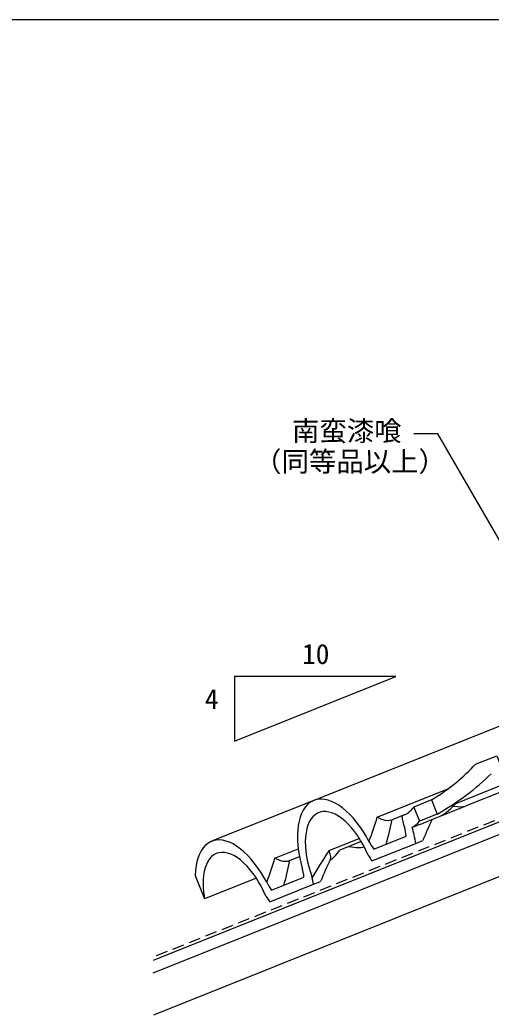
# Model space of a CAD drawing. Units: millimetres, scale not verified. Extents: x -4850 to 5514, y -1779 to 1970.
# Drawn here: x -1460 to -978, y -954 to 63 of the extents above; entities that cross this region are included whole.
import ezdxf
from ezdxf.enums import TextEntityAlignment as Align

# ---------------------------------------------------------------- set-up
doc = ezdxf.new("R2010")
doc.units = ezdxf.units.MM
doc.header["$LTSCALE"] = 10
doc.linetypes.add('DASHED1', pattern=[1.8, 1.2, -0.6])
for name, color, linetype in [('0-0_データ 001', 3, 'Continuous'), ('0-2_データ 003', 5, 'Continuous'), ('9-C_勾配Ｓ(勾配)', 7, 'Continuous')]:
    doc.layers.add(name, color=color, linetype=linetype)
doc.styles.add('ＭＳ ゴシック', font='')
doc.styles.get('ＭＳ ゴシック').set_extended_font_data('MS Gothic')

msp = doc.modelspace()

# ---------------------------------------------------------------- linework, layer by layer
at = {"layer": '0-0_データ 001', "color": 4}
for p, q in [((-1032.66, -359.74), (-1057.39, -359.74)), ((-894.79, -598.45), (-1032.69, -359.72))]:
    msp.add_line(p, q, dxfattribs=at)
at = {"layer": '0-0_データ 001', "color": 7}
for p, q in [((-841.37, -704.93), (-1323.72, -897.87)), ((-841.38, -717.85), (-1323.89, -910.85)), ((-841.38, -760.94), (-1323.43, -953.76))]:
    msp.add_line(p, q, dxfattribs=at)
at = {"layer": '0-0_データ 001', "color": 5, "linetype": 'DASHED1'}
msp.add_line((-841.38, -701.69), (-1323.63, -894.59), dxfattribs=at)
at = {"layer": '0-0_データ 001'}
for p, q in [((-958.17, -715.24), (-1014.69, -737.84)), ((-1094.74, -751.56), (-1022.59, -722.7)), ((-966.12, -724.88), (-1003.88, -739.98)), ((-1039.36, -733.93), (-1057.45, -741.17)), ((-1057.45, -741.17), (-1051.63, -755.71)), ((-1039.36, -733.93), (-1033.54, -748.47)), ((-1032.28, -751.34), (-1003.88, -739.98)), ((-1069.72, -750.16), (-1079.61, -754.12)), ((-1066.97, -749.06), (-1069.72, -750.16)), ((-1033.54, -748.47), (-1051.63, -755.71)), ((-1042.27, -755.34), (-1032.28, -751.34)), ((-1080.78, -754.59), (-1079.61, -754.12)), ((-1098.21, -784.18), (-1065.12, -770.94)), ((-1112.97, -773.24), (-1144.35, -785.79)), ((-1111.05, -776.39), (-1133, -785.17)), ((-1108.12, -781.68), (-1108.34, -781.77)), ((-1100.12, -796.25), (-1055.42, -778.37)), ((-1055.42, -778.37), (-1048.1, -775.44)), ((-1199.2, -793.34), (-1175.46, -783.84)), ((-1174.17, -791.94), (-1184.06, -795.9)), ((-1185.24, -796.37), (-1184.06, -795.9)), ((-1280.68, -811.13), (-1271.15, -834.95)), ((-1202.67, -825.96), (-1169.57, -812.72)), ((-1218.23, -813.78), (-1271.15, -834.95)), ((-1204.57, -838.03), (-1159.87, -820.15)), ((-1159.87, -820.15), (-1152.56, -817.22))]:
    msp.add_line(p, q, dxfattribs=at)
at = {"layer": '0-0_データ 001', "color": 7}
msp.add_lwpolyline([(-1240.71, -673.76), (-1075.71, -607.76), (-1240.71, -607.76)], close=True, dxfattribs=at)
at = {"layer": '0-0_データ 001'}
for points in [[(-872.55, -619.6), (-1159.52, -734.38), (-1263.97, -776.17)], [(-994.32, -697.39), (-972.67, -688.72), (-967.1, -702.65)], [(-1103.2, -776.29), (-1106.14, -770.97), (-1109.25, -765.89), (-1112.52, -761.06), (-1115.92, -756.53), (-1119.43, -752.32), (-1123.02, -748.47), (-1126.67, -745), (-1130.35, -741.93), (-1134.04, -739.29), (-1137.72, -737.1), (-1141.35, -735.36), (-1144.92, -734.1), (-1148.4, -733.31), (-1151.76, -733.01), (-1154.99, -733.2), (-1158.05, -733.87), (-1160.94, -735.02), (-1163.62, -736.65), (-1166.08, -738.74), (-1168.31, -741.27), (-1170.29, -744.24), (-1172, -747.62), (-1173.43, -751.38), (-1174.58, -755.51), (-1175.43, -759.97), (-1175.99, -764.73), (-1176.24, -769.76), (-1176.18, -775.02), (-1175.82, -780.49), (-1175.15, -786.11), (-1174.19, -791.86), (-1172.94, -797.69), (-1171.4, -803.57)], [(-1104.03, -790.36), (-1106.37, -785.17), (-1108.93, -780.15), (-1111.68, -775.33), (-1114.6, -770.75), (-1117.67, -766.47), (-1120.87, -762.51), (-1124.15, -758.9), (-1127.5, -755.68), (-1130.88, -752.88), (-1134.27, -750.52), (-1137.64, -748.62), (-1140.96, -747.19), (-1144.2, -746.26), (-1147.33, -745.82), (-1150.32, -745.89), (-1153.16, -746.45), (-1155.8, -747.51), (-1158.25, -749.06), (-1160.46, -751.08), (-1162.42, -753.55), (-1164.12, -756.46), (-1165.54, -759.78), (-1166.67, -763.48), (-1167.5, -767.53), (-1168.02, -771.89), (-1168.22, -776.53), (-1168.11, -781.4), (-1167.69, -786.47), (-1166.96, -791.7), (-1165.92, -797.02), (-1164.59, -802.41), (-1162.98, -807.81), (-1161.09, -813.18)], [(-1080.78, -754.59), (-1082.48, -755.04), (-1084.46, -755.16), (-1086.53, -754.93), (-1088.75, -754.39), (-1091.13, -753.5), (-1093.54, -752.28), (-1094.71, -751.57), (-1094.74, -751.56)], [(-1207.66, -818.07), (-1210.59, -812.77), (-1213.69, -807.7), (-1216.95, -802.88), (-1220.33, -798.36), (-1223.83, -794.16), (-1227.41, -790.32), (-1231.04, -786.85), (-1234.72, -783.78), (-1238.4, -781.14), (-1242.06, -778.94), (-1245.69, -777.19), (-1249.25, -775.91), (-1252.72, -775.11), (-1256.08, -774.79), (-1259.3, -774.96), (-1262.36, -775.61), (-1265.25, -776.73), (-1267.94, -778.33), (-1270.4, -780.39), (-1272.64, -782.89), (-1274.63, -785.83), (-1276.35, -789.17), (-1277.8, -792.9), (-1278.96, -796.99), (-1279.84, -801.41), (-1280.41, -806.13), (-1280.68, -811.13)], [(-1208.49, -832.14), (-1210.77, -827.08), (-1213.25, -822.17), (-1215.93, -817.45), (-1218.77, -812.97), (-1221.75, -808.75), (-1224.85, -804.84), (-1228.04, -801.26), (-1231.3, -798.05), (-1234.6, -795.23), (-1237.91, -792.83), (-1241.21, -790.86), (-1244.46, -789.34), (-1247.65, -788.28), (-1250.74, -787.7), (-1253.71, -787.59), (-1256.54, -787.96), (-1259.2, -788.8), (-1261.67, -790.11), (-1263.93, -791.87), (-1265.96, -794.08), (-1267.75, -796.72), (-1269.28, -799.75), (-1270.54, -803.16), (-1271.51, -806.93), (-1272.19, -811.01), (-1272.58, -815.37), (-1272.67, -819.99), (-1272.46, -824.82), (-1271.96, -829.82), (-1271.15, -834.95)], [(-1144.35, -785.79), (-1143.02, -788.98), (-1142.36, -791.79), (-1142.45, -793.98), (-1142.78, -794.57)], [(-1185.24, -796.37), (-1186.05, -796.64), (-1186.94, -796.83), (-1187.9, -796.93), (-1188.91, -796.94), (-1189.93, -796.87), (-1190.99, -796.72), (-1192.08, -796.48), (-1193.21, -796.17), (-1194.39, -795.76), (-1195.58, -795.28), (-1196.79, -794.71), (-1198, -794.06), (-1199.17, -793.36), (-1199.2, -793.34)]]:
    msp.add_lwpolyline(points, dxfattribs=at)
for centre, radius, start, end in [((-1075.2, -729.44), 21.28, 292.76132, 326.5509), ((-935.63, -724.27), 136.57, 190.92896, 195.94386), ((-1118.79, -776.89), 54, 6.32304, 16.23923), ((-1275.18, -182.8), 618.1, 290.47211, 292.13704), ((-1071.28, -739.68), 25.36, 298.96475, 320.79311), ((-1179.01, -796.58), 124.93, 8.38135, 16.13316), ((-692.6, -917.33), 382.75, 154.7262, 158.24652), ((-1055.32, -751.51), 53.92, 207.3557, 217.28763), ((-557.32, -1163.42), 698, 147.24765, 149.88324), ((-1015.07, -735.39), 104.58, 211.71178, 215.58731), ((-800.87, -957.49), 378.61, 154.52155, 158.26028), ((-1223.25, -818.67), 54, 6.32304, 16.23923), ((-1263.44, -834.73), 104.6, 8.01578, 11.89075), ((-1159.77, -793.29), 53.92, 207.3557, 217.28763), ((-1119.52, -777.17), 104.58, 211.71178, 215.58731)]:
    msp.add_arc(centre, radius, start, end, dxfattribs=at)
for centre, major_axis, ratio, start_param, end_param in [((-1108.29, -684.81), (135.33, 54.13), 0.5145, 5.0317648, 5.4793828), ((-1108.29, -684.81), (162.39, 64.96), 0.5145, 4.9771152, 5.4095521), ((-993.34, -638.83), (48.43, 113), 0.2679, 3.403392, 3.7705999), ((-1039.15, -721.78), (37.67, -16.14), 0.2679, 5.4535411, 6.0213859), ((-1146.31, -809.88), (51.93, 98.87), 0.2255, 5.1744008, 5.4561425), ((-1133.84, -816.31), (48.43, 113), 0.2679, 5.1597694, 5.4052671), ((-1143.6, -763.56), (37.67, -16.14), 0.2679, 5.3778847, 6.0213859), ((-1130.97, -758.51), (16.14, 37.67), 0.2679, 3.463829, 4.046893), ((-1250.76, -851.66), (51.93, 98.87), 0.2255, 5.1744008, 5.4561425), ((-1238.29, -858.1), (48.43, 113), 0.2679, 5.1597694, 5.4052671)]:
    msp.add_ellipse(centre, major_axis=major_axis, ratio=ratio, start_param=start_param, end_param=end_param, dxfattribs=at)
at = {"layer": '0-2_データ 003', "color": 7}
msp.add_line((2770, 63.09), (-2670, 63.09), dxfattribs=at)

# ---------------------------------------------------------------- texts
at = {"layer": '0-0_データ 001', "color": 7, "style": 'ＭＳ ゴシック'}
for s, p in [('南蛮漆喰', (-1181.8, -373.3)), ('（同等品以上）', (-1220.56, -404.54))]:
    msp.add_text(s, height=20.53, dxfattribs=at).set_placement(p, align=Align.BOTTOM_LEFT)
at = {"layer": '9-C_勾配Ｓ(勾配)', "style": 'ＭＳ ゴシック'}
for s, p in [('10', (-1171.54, -601.2)), ('4', (-1270.87, -647.3))]:
    msp.add_text(s, height=20.53, dxfattribs=at).set_placement(p, align=Align.BOTTOM_LEFT)

doc.saveas('drawing.dxf')
